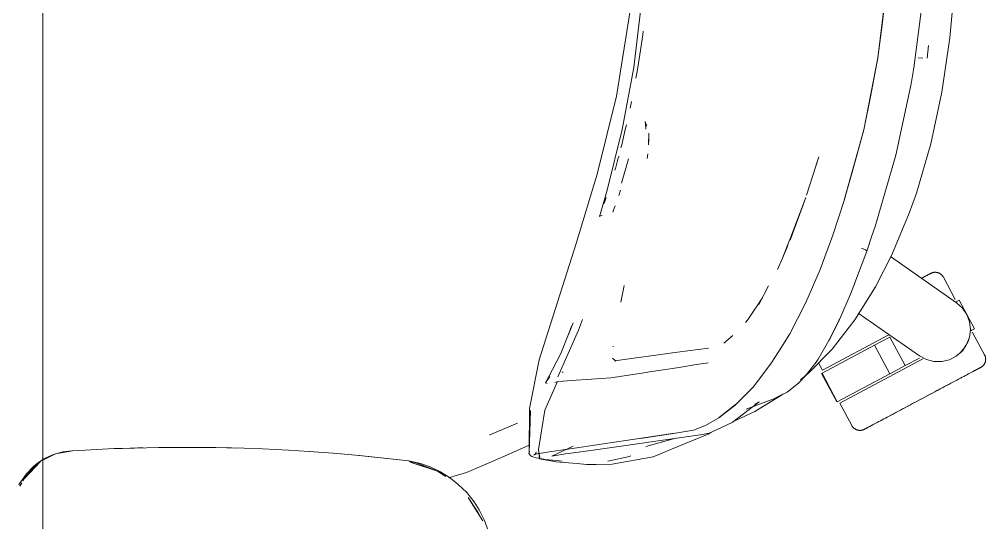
# Model space of a CAD drawing. Header units: millimetres. Extents: x 155927 to 326028, y -36033 to 97293.
# Drawn here: x 196290.3 to 196707.8, y 33265.7 to 33483.2 of the extents above; entities that cross this region are included whole.
import ezdxf

# ---------------------------------------------------------------- set-up
doc = ezdxf.new("R2010")
doc.units = ezdxf.units.MM
doc.header["$MEASUREMENT"] = 0
doc.layers.add('G-IMPT', color=8, linetype='CONTINUOUS', lineweight=9)
doc.layers.add('I-FURN', color=8, linetype='CONTINUOUS', lineweight=9)

msp = doc.modelspace()

# ---------------------------------------------------------------- linework, layer by layer
at = {"layer": 'G-IMPT'}
for p, q in [((196692.4, 33475.13), (196694.66, 33500.7)), ((196665.1, 33498.07), (196661.31, 33466.52)), ((196665.14, 33498.03), (196661.31, 33466.44)), ((196665.1, 33498.07), (196663.26, 33481.99)), ((196680.66, 33492.33), (196676.85, 33462.16)), ((196548.35, 33449.94), (196554.35, 33487.86)), ((196555.75, 33462.3), (196559.05, 33489.21)), ((196661.31, 33466.52), (196663.26, 33481.99)), ((196559.66, 33476.45), (196559.85, 33478.11)), ((196558.37, 33467.92), (196559.66, 33476.45)), ((196688.91, 33451.71), (196692.4, 33475.13)), ((196682.5, 33466.43), (196683.15, 33471.85)), ((196558.37, 33467.92), (196557.52, 33462.3)), ((196655.14, 33435.39), (196661.31, 33466.52)), ((196655.14, 33435.39), (196661.31, 33466.44)), ((196661.31, 33466.52), (196658.21, 33450.41)), ((196678.64, 33466.47), (196680.73, 33466.4)), ((196680.73, 33466.4), (196680.62, 33466.4)), ((196550.82, 33435.63), (196555.75, 33462.3)), ((196556.72, 33457.77), (196557.27, 33460.67)), ((196557.52, 33462.3), (196557.27, 33460.67)), ((196676.85, 33462.16), (196675.66, 33455.24)), ((196669, 33424.45), (196675.66, 33455.24)), ((196548.35, 33449.94), (196540.04, 33416.26)), ((196655.14, 33435.39), (196658.21, 33450.41)), ((196684.09, 33429.35), (196688.91, 33451.71)), ((196554.79, 33447.66), (196554.25, 33444.85)), ((196550.82, 33435.63), (196544.27, 33409.31)), ((196550.58, 33428.89), (196552.14, 33435.64)), ((196552.59, 33437.62), (196552.14, 33435.64)), ((196560.92, 33437.99), (196560.7, 33439.03)), ((196560.7, 33439.03), (196561.39, 33437.08)), ((196560.92, 33437.99), (196560.95, 33435.68)), ((196560.96, 33435.82), (196560.95, 33435.68)), ((196562.24, 33433.98), (196562.15, 33428.92)), ((196562.24, 33433.98), (196562.23, 33431.19)), ((196655.14, 33435.39), (196646.71, 33404.98)), ((196655.14, 33435.39), (196646.75, 33404.89)), ((196650.48, 33418.14), (196655.14, 33435.39)), ((196550.58, 33428.89), (196550.25, 33427.6)), ((196562.15, 33428.92), (196562.23, 33431.19)), ((196677.92, 33408.11), (196684.09, 33429.35)), ((196548.96, 33422.73), (196549.28, 33423.87)), ((196549.28, 33423.87), (196549.33, 33424.05)), ((196561.84, 33425.13), (196561.63, 33423.03)), ((196635.69, 33423.7), (196630.44, 33407.22)), ((196635.69, 33423.7), (196634.61, 33420.27)), ((196669, 33424.45), (196660.05, 33393.62)), ((196548.96, 33422.73), (196547.85, 33418.74)), ((196550.55, 33412.41), (196553.48, 33422.88)), ((196530.86, 33386.29), (196540.04, 33416.26)), ((196547.85, 33418.74), (196547.64, 33418.05)), ((196650.48, 33418.14), (196646.71, 33404.98)), ((196544.27, 33409.31), (196541.2, 33398.88)), ((196550.11, 33409.32), (196549.38, 33407.1)), ((196677.92, 33408.11), (196674.84, 33399.37)), ((196543.11, 33404.11), (196542.87, 33403.45)), ((196543.11, 33404.11), (196543.85, 33406.21)), ((196547.39, 33401.56), (196547.77, 33402.57)), ((196630.16, 33406.23), (196623.34, 33387.82)), ((196630.16, 33406.23), (196623.45, 33388.78)), ((196646.75, 33404.89), (196641.75, 33389.97)), ((196541, 33398.09), (196541.06, 33398.31)), ((196541.09, 33397.85), (196541, 33398.09)), ((196541.06, 33398.31), (196541.13, 33398.61)), ((196541.13, 33398.61), (196541.2, 33398.88)), ((196542.09, 33398.63), (196541.48, 33398.24)), ((196542.09, 33398.63), (196541.88, 33398.48)), ((196547.39, 33401.56), (196546.78, 33399.9)), ((196674.84, 33399.37), (196667.33, 33381.4)), ((196636.29, 33375.09), (196641.75, 33389.97)), ((196656.45, 33383.08), (196658.86, 33390.02)), ((196660.05, 33393.62), (196658.86, 33390.02)), ((196530.86, 33386.29), (196514.87, 33336.04)), ((196620.06, 33379.97), (196622.78, 33387.05)), ((196620.06, 33379.97), (196622.37, 33385.42)), ((196623.45, 33388.78), (196622.78, 33387.05)), ((196650.92, 33368.12), (196656.49, 33383.09)), ((196655.22, 33383.87), (196654.17, 33384.29)), ((196654.17, 33384.29), (196654.76, 33384.07)), ((196655.22, 33383.87), (196654.76, 33384.07)), ((196655.22, 33383.87), (196655.87, 33383.59)), ((196655.22, 33383.87), (196656.05, 33383.49)), ((196655.87, 33383.59), (196656.05, 33383.49)), ((196656.45, 33383.22), (196656.05, 33383.49)), ((196656.05, 33383.49), (196656.44, 33383.26)), ((196656.45, 33383.22), (196656.44, 33383.26)), ((196656.49, 33383.09), (196656.45, 33383.22)), ((196656.45, 33383.22), (196656.45, 33383.08)), ((196660.24, 33367.62), (196667.33, 33381.4)), ((196617.86, 33375.13), (196620.06, 33379.97)), ((196636.29, 33375.09), (196630.11, 33360.87)), ((196551.58, 33368.17), (196550.16, 33360.92)), ((196613.99, 33368.08), (196609.8, 33359.98)), ((196649.44, 33364.44), (196650.92, 33368.12)), ((196651.26, 33353.33), (196660.24, 33367.62)), ((196611.31, 33362.75), (196608.75, 33359)), ((196611.31, 33362.75), (196609.8, 33359.98)), ((196626.72, 33354.14), (196630.11, 33360.87)), ((196644.67, 33353.48), (196649.44, 33364.44)), ((196608.35, 33358.42), (196604.86, 33353.28)), ((196608.75, 33359), (196608.35, 33358.42)), ((196529.56, 33352.13), (196527.54, 33347.02)), ((196527.55, 33347.23), (196529.56, 33352.13)), ((196533.59, 33353.45), (196531.84, 33348.87)), ((196604.86, 33353.28), (196604.11, 33352.18)), ((196626.72, 33354.14), (196623.15, 33347.35)), ((196644.67, 33353.48), (196640.14, 33344.43)), ((196644.45, 33353.04), (196640.14, 33344.43)), ((196644.67, 33353.48), (196640.45, 33345.03)), ((196651.26, 33353.33), (196641.46, 33340.73)), ((196644.45, 33353.04), (196644.67, 33353.48)), ((196531.84, 33348.87), (196522.92, 33328.71)), ((196527.54, 33347.02), (196528.94, 33350.56)), ((196524.29, 33338.76), (196527.55, 33347.23)), ((196598.59, 33346.65), (196594.68, 33343.31)), ((196619.39, 33341.12), (196623.15, 33347.35)), ((196640.14, 33344.43), (196635.41, 33336.43)), ((196640.14, 33344.43), (196640.45, 33345.03)), ((196546.9, 33341.7), (196546.94, 33342.05)), ((196574.73, 33339.37), (196588.09, 33341.15)), ((196588.09, 33341.15), (196587.62, 33341.01)), ((196619.39, 33341.12), (196615.5, 33335.02)), ((196631.5, 33330.43), (196641.46, 33340.73)), ((196514.87, 33336.04), (196510.67, 33315.09)), ((196524.29, 33338.76), (196519.01, 33328.65)), ((196546.55, 33336.75), (196548.11, 33335.51)), ((196574.73, 33339.37), (196547.4, 33335.64)), ((196547.4, 33335.64), (196547.66, 33335.59)), ((196547.9, 33335.55), (196547.66, 33335.59)), ((196634.54, 33335.14), (196635.41, 33336.43)), ((196562.65, 33330.83), (196574.43, 33332.69)), ((196576.09, 33332.96), (196574.43, 33332.69)), ((196582.92, 33334.02), (196576.09, 33332.96)), ((196582.92, 33334.02), (196588, 33334.76)), ((196607.31, 33324.33), (196615.33, 33334.77)), ((196615.33, 33334.77), (196615.5, 33335.02)), ((196629.83, 33329.01), (196634.54, 33335.14)), ((196517.66, 33326.2), (196519.5, 33328.9)), ((196517.66, 33326.2), (196519.01, 33328.65)), ((196525.3, 33330.88), (196524.86, 33330.61)), ((196528.72, 33327.11), (196525.31, 33326.86)), ((196528.72, 33327.11), (196537.56, 33327.74)), ((196545.81, 33328.36), (196537.56, 33327.74)), ((196545.89, 33328.37), (196545.81, 33328.36)), ((196545.89, 33328.37), (196561.1, 33330.58)), ((196561.1, 33330.58), (196562.65, 33330.83)), ((196629.83, 33329.01), (196626.93, 33325.99)), ((196627.82, 33327.43), (196631.5, 33330.43)), ((196517.3, 33314.39), (196522.89, 33326.68)), ((196517.66, 33326.2), (196517.63, 33326.36)), ((196517.69, 33326.07), (196517.66, 33326.2)), ((196518.38, 33325.92), (196517.69, 33326.07)), ((196521.64, 33326.23), (196522.42, 33326.51)), ((196522.48, 33326.53), (196522.42, 33326.51)), ((196524.94, 33326.81), (196522.48, 33326.53)), ((196524.94, 33326.81), (196525.31, 33326.86)), ((196599.58, 33316.43), (196607.31, 33324.33)), ((196622.07, 33322.13), (196626.93, 33325.99)), ((196604.36, 33314.76), (196616.27, 33319.27)), ((196619.58, 33320.82), (196608.13, 33313.7)), ((196618.5, 33320.34), (196616.27, 33319.27)), ((196620.93, 33321.51), (196618.5, 33320.34)), ((196619.58, 33320.82), (196620.34, 33321.32)), ((196620.93, 33321.51), (196622.07, 33322.13)), ((196510.67, 33315.09), (196510.63, 33296.22)), ((196517.3, 33314.39), (196514.59, 33297.34)), ((196599.58, 33316.43), (196592.61, 33311.01)), ((196592.84, 33311.34), (196599.79, 33316.74)), ((196599.79, 33316.74), (196596.21, 33313.93)), ((196610.02, 33317.99), (196598.37, 33309.07)), ((196610.02, 33317.99), (196608.07, 33316.87)), ((196511.11, 33314.2), (196510.53, 33295.76)), ((196511.11, 33314.2), (196510.63, 33296.22)), ((196592.61, 33311.01), (196586.78, 33307.72)), ((196592.84, 33311.34), (196596.21, 33313.93)), ((196608.13, 33313.7), (196599.5, 33309.72)), ((196505.53, 33308.66), (196493.67, 33303.73)), ((196586.36, 33307.51), (196581.57, 33305.76)), ((196586.36, 33307.51), (196586.78, 33307.72)), ((196598.37, 33309.07), (196591.79, 33306.01)), ((196493.41, 33303.63), (196493.67, 33303.73)), ((196558.13, 33302.06), (196527.25, 33297.51)), ((196538.22, 33297.12), (196585.43, 33303.79)), ((196558.13, 33302.06), (196573.32, 33304.39)), ((196558.73, 33302.16), (196573.89, 33304.46)), ((196558.73, 33302.16), (196573.32, 33304.39)), ((196561.01, 33298.67), (196573.96, 33302.17)), ((196561.01, 33298.67), (196572.9, 33302.02)), ((196587.87, 33303.95), (196571.42, 33297.16)), ((196581.57, 33305.76), (196573.89, 33304.46)), ((196585.43, 33303.79), (196588.43, 33304.44)), ((196589.04, 33304.73), (196587.87, 33303.95)), ((196591.79, 33306.01), (196588.43, 33304.44)), ((196318.72, 33297.09), (196331.28, 33297.71)), ((196334.82, 33297.83), (196331.28, 33297.71)), ((196350.49, 33298.21), (196334.82, 33297.83)), ((196338.22, 33297.89), (196341.55, 33298.03)), ((196343.77, 33298.04), (196341.55, 33298.03)), ((196350.49, 33298.21), (196355, 33298.26)), ((196355, 33298.26), (196369.72, 33298.26)), ((196375.19, 33298.18), (196369.72, 33298.26)), ((196375.19, 33298.18), (196387.49, 33297.89)), ((196381.97, 33298.05), (196379.89, 33298.05)), ((196383.62, 33297.97), (196381.97, 33298.05)), ((196395.37, 33297.59), (196387.49, 33297.89)), ((196502.47, 33295.63), (196510.64, 33299.19)), ((196529.56, 33298.85), (196520.37, 33294.49)), ((196300.77, 33293.26), (196305.09, 33295.24)), ((196301.67, 33293.34), (196305.93, 33295.44)), ((196309.04, 33296.31), (196305.09, 33295.24)), ((196305.93, 33295.44), (196313.28, 33296.81)), ((196313.05, 33296.81), (196309.04, 33296.31)), ((196318.72, 33297.09), (196313.05, 33296.81)), ((196395.37, 33297.59), (196406.68, 33297.06)), ((196415.55, 33296.49), (196406.68, 33297.06)), ((196415.55, 33296.49), (196425.84, 33295.77)), ((196417.59, 33296.36), (196415.69, 33296.45)), ((196417.59, 33296.36), (196419.01, 33296.22)), ((196437.24, 33294.78), (196425.84, 33295.77)), ((196458.67, 33292.43), (196435.72, 33294.88)), ((196435.72, 33294.88), (196455.86, 33292.76)), ((196458.67, 33292.43), (196437.24, 33294.78)), ((196494.63, 33292.21), (196502.47, 33295.63)), ((196510.5, 33295.64), (196510.69, 33296.5)), ((196510.5, 33295.64), (196510.89, 33295.07)), ((196510.53, 33295.76), (196510.63, 33296.22)), ((196510.63, 33296.22), (196510.66, 33296.39)), ((196510.69, 33296.5), (196510.66, 33296.39)), ((196511.27, 33294.57), (196510.89, 33295.07)), ((196511.27, 33294.57), (196511.81, 33294.25)), ((196513.67, 33293.7), (196511.81, 33294.25)), ((196513.75, 33295.46), (196512.66, 33294.9)), ((196513.16, 33295.29), (196512.66, 33294.9)), ((196513.13, 33295.29), (196519.4, 33296.4)), ((196513.75, 33295.46), (196513.13, 33295.29)), ((196513.48, 33295.83), (196513.16, 33295.29)), ((196513.48, 33295.83), (196513.56, 33296.33)), ((196516.95, 33293.17), (196513.67, 33293.7)), ((196515.27, 33293.76), (196514.59, 33297.34)), ((196515.27, 33293.76), (196514.65, 33297.3)), ((196514.65, 33297.3), (196515.04, 33293.35)), ((196527.25, 33297.51), (196519.4, 33296.4)), ((196520.37, 33294.49), (196521.24, 33294.63)), ((196521.24, 33294.63), (196526.26, 33295.46)), ((196526.26, 33295.46), (196527.55, 33295.68)), ((196538.22, 33297.12), (196527.55, 33295.68)), ((196544.63, 33292.35), (196553.94, 33294.39)), ((196546.5, 33290.94), (196564.19, 33294.17)), ((196553.94, 33294.39), (196554.51, 33294.54)), ((196564.19, 33294.17), (196568.05, 33295.77)), ((196571.42, 33297.16), (196568.05, 33295.77)), ((196292.53, 33284.84), (196299.44, 33292.23)), ((196296.22, 33289.92), (196293.36, 33286.87)), ((196293.73, 33286.93), (196299.44, 33292.23)), ((196294.44, 33287.03), (196297.03, 33290)), ((196296.22, 33289.92), (196297.55, 33291.05)), ((196299.44, 33292.23), (196297.03, 33290)), ((196300.4, 33293.01), (196297.55, 33291.05)), ((196301.67, 33293.34), (196300.4, 33292.71)), ((196458.67, 33292.43), (196455.86, 33292.76)), ((196458.67, 33292.43), (196463.63, 33291.27)), ((196458.75, 33292.21), (196461.8, 33291.63)), ((196471.02, 33288.03), (196459.17, 33291.84)), ((196468.32, 33288.93), (196459.17, 33291.84)), ((196461.8, 33291.63), (196469.99, 33288.43)), ((196467.77, 33289.82), (196463.63, 33291.27)), ((196472.35, 33287.63), (196467.77, 33289.82)), ((196483.51, 33287.35), (196494.63, 33292.21)), ((196517.36, 33292.91), (196515.04, 33293.35)), ((196516.95, 33293.17), (196517.56, 33293.09)), ((196517.36, 33292.91), (196521.61, 33292.1)), ((196522.25, 33292.57), (196517.56, 33293.09)), ((196522.08, 33292.05), (196521.61, 33292.1)), ((196531.4, 33291.25), (196522.08, 33292.05)), ((196522.25, 33292.57), (196524.84, 33292.36)), ((196531.4, 33291.25), (196535.36, 33290.91)), ((196535.36, 33290.91), (196539.53, 33290.91)), ((196546.5, 33290.94), (196539.53, 33290.91)), ((196293.36, 33286.87), (196290.91, 33283.42)), ((196291.84, 33283.78), (196293.73, 33286.93)), ((196292.53, 33284.84), (196293.81, 33286.31)), ((196471.02, 33288.03), (196468.32, 33288.93)), ((196471.02, 33288.03), (196474.6, 33285.61)), ((196472.35, 33287.63), (196476.67, 33284.9)), ((196483.51, 33287.35), (196475.69, 33285.09)), ((196290.11, 33282.05), (196290.91, 33283.42)), ((196290.51, 33281.55), (196291.37, 33282.99)), ((196479.98, 33282.28), (196476.67, 33284.9)), ((196483.59, 33278.73), (196479.98, 33282.28)), ((196483.59, 33278.73), (196486.77, 33274.76)), ((196490.63, 33266.6), (196484.31, 33276.55)), ((196488.47, 33270.28), (196484.31, 33276.55)), ((196489.04, 33271.21), (196486.77, 33274.76)), ((196490.63, 33266.6), (196488.47, 33270.28)), ((196491.28, 33266.7), (196489.04, 33271.21)), ((196491.28, 33266.7), (196492.99, 33261.93))]:
    msp.add_line(p, q, dxfattribs=at)
at = {"layer": 'I-FURN'}
for p, q in [((196300.4, 32807.61), (196300.4, 34207.61)), ((196300.4, 34207.61), (196300.4, 32807.61)), ((196666.7, 33380.72), (196695.29, 33360.71)), ((196683.12, 33372.9), (196682.83, 33372.74)), ((196682.97, 33372.82), (196683.25, 33372.96)), ((196683.38, 33373.04), (196683.12, 33372.9)), ((196683.25, 33372.96), (196683.49, 33373.09)), ((196683.6, 33373.15), (196683.38, 33373.04)), ((196683.49, 33373.09), (196683.69, 33373.2)), ((196683.78, 33373.25), (196683.6, 33373.15)), ((196683.69, 33373.2), (196683.85, 33373.29)), ((196683.92, 33373.32), (196683.78, 33373.25)), ((196683.85, 33373.29), (196683.97, 33373.35)), ((196684.02, 33373.38), (196683.92, 33373.32)), ((196683.97, 33373.35), (196684.05, 33373.39)), ((196684.08, 33373.41), (196684.02, 33373.38)), ((196684.05, 33373.39), (196684.1, 33373.42)), ((196684.1, 33373.42), (196684.08, 33373.41)), ((196684.1, 33373.42), (196684.25, 33373.49)), ((196684.1, 33373.42), (196684.1, 33373.42)), ((196684.25, 33373.49), (196684.39, 33373.56)), ((196684.39, 33373.56), (196684.54, 33373.62)), ((196684.54, 33373.62), (196684.69, 33373.68)), ((196684.69, 33373.68), (196684.85, 33373.72)), ((196684.85, 33373.72), (196685, 33373.77)), ((196685, 33373.77), (196685.16, 33373.8)), ((196685.16, 33373.8), (196685.32, 33373.83)), ((196685.32, 33373.83), (196685.48, 33373.86)), ((196685.48, 33373.86), (196685.64, 33373.88)), ((196685.64, 33373.88), (196685.8, 33373.89)), ((196685.8, 33373.89), (196685.96, 33373.89)), ((196685.96, 33373.89), (196686.12, 33373.89)), ((196686.12, 33373.89), (196686.28, 33373.88)), ((196686.28, 33373.88), (196686.44, 33373.87)), ((196686.44, 33373.87), (196686.6, 33373.85)), ((196686.6, 33373.85), (196686.76, 33373.82)), ((196686.76, 33373.82), (196686.92, 33373.78)), ((196686.92, 33373.78), (196687.07, 33373.74)), ((196687.07, 33373.74), (196687.23, 33373.7)), ((196687.23, 33373.7), (196687.38, 33373.64)), ((196687.38, 33373.64), (196687.53, 33373.59)), ((196687.53, 33373.59), (196687.68, 33373.52)), ((196687.68, 33373.52), (196687.82, 33373.45)), ((196687.82, 33373.45), (196687.97, 33373.38)), ((196687.97, 33373.38), (196688.1, 33373.29)), ((196688.1, 33373.29), (196688.24, 33373.21)), ((196688.24, 33373.21), (196688.37, 33373.11)), ((196688.37, 33373.11), (196688.5, 33373.02)), ((196688.5, 33373.02), (196688.62, 33372.91)), ((196688.62, 33372.91), (196688.74, 33372.81)), ((196679.97, 33371.22), (196680.5, 33371.51)), ((196680.78, 33371.65), (196680.26, 33371.38)), ((196680.5, 33371.51), (196681.01, 33371.77)), ((196681.26, 33371.91), (196680.78, 33371.65)), ((196681.01, 33371.77), (196681.47, 33372.02)), ((196681.71, 33372.15), (196681.26, 33371.91)), ((196681.47, 33372.02), (196681.9, 33372.25)), ((196682.12, 33372.36), (196681.71, 33372.15)), ((196681.9, 33372.25), (196682.29, 33372.46)), ((196682.49, 33372.56), (196682.12, 33372.36)), ((196682.29, 33372.46), (196682.65, 33372.65)), ((196682.83, 33372.74), (196682.49, 33372.56)), ((196682.65, 33372.65), (196682.97, 33372.82)), ((196688.74, 33372.81), (196688.86, 33372.69)), ((196688.86, 33372.69), (196688.97, 33372.58)), ((196688.97, 33372.58), (196689.08, 33372.46)), ((196689.08, 33372.46), (196689.18, 33372.33)), ((196689.18, 33372.33), (196689.27, 33372.2)), ((196689.27, 33372.2), (196689.37, 33372.07)), ((196689.37, 33372.07), (196689.45, 33371.93)), ((196689.45, 33371.93), (196689.53, 33371.79)), ((196689.53, 33371.79), (196689.55, 33371.75)), ((196694.7, 33362.07), (196689.55, 33371.75)), ((196695.06, 33361.12), (196696.45, 33361.86)), ((196695.14, 33361.17), (196695.06, 33361.12)), ((196695.29, 33360.71), (196697.8, 33358.45)), ((196703.02, 33349.5), (196696.45, 33361.86)), ((196679.24, 33337.78), (196652.81, 33356.29)), ((196697.8, 33358.45), (196699.7, 33355.66)), ((196699.7, 33355.66), (196700.88, 33352.5)), ((196700.88, 33352.5), (196701.26, 33349.15)), ((196701.26, 33349.15), (196700.83, 33345.8)), ((196701.23, 33349.52), (196701.63, 33348.76)), ((196703.02, 33349.5), (196701.63, 33348.76)), ((196701.63, 33348.76), (196701.72, 33348.81)), ((196701.84, 33347.74), (196702.21, 33347.94)), ((196707.36, 33338.25), (196702.21, 33347.94)), ((196637.31, 33331.55), (196666.01, 33346.81)), ((196659.84, 33342.4), (196666.48, 33345.93)), ((196673.05, 33333.57), (196666.48, 33345.93)), ((196700.83, 33345.8), (196699.61, 33342.66)), ((196637.13, 33330.32), (196659.84, 33342.4)), ((196666.41, 33330.03), (196659.84, 33342.4)), ((196697.68, 33339.89), (196695.14, 33337.67)), ((196696.84, 33339.03), (196699.14, 33341.82)), ((196699.61, 33342.66), (196697.68, 33339.89)), ((196644.82, 33317.42), (196680.67, 33336.49)), ((196679.18, 33336.83), (196673.05, 33333.57)), ((196682.22, 33336.19), (196679.24, 33337.78)), ((196685.49, 33335.36), (196682.22, 33336.19)), ((196688.86, 33335.34), (196685.49, 33335.36)), ((196692.14, 33336.13), (196688.86, 33335.34)), ((196695.14, 33337.67), (196692.14, 33336.13)), ((196695.42, 33337.88), (196696.84, 33339.03)), ((196707.36, 33338.25), (196707.44, 33338.11)), ((196707.44, 33338.11), (196707.5, 33337.96)), ((196707.5, 33337.96), (196707.56, 33337.81)), ((196707.56, 33337.81), (196707.62, 33337.66)), ((196707.62, 33337.66), (196707.67, 33337.51)), ((196707.69, 33335.28), (196707.64, 33335.13)), ((196707.67, 33337.51), (196707.71, 33337.35)), ((196707.73, 33335.44), (196707.69, 33335.28)), ((196707.71, 33337.35), (196707.75, 33337.2)), ((196707.76, 33335.6), (196707.73, 33335.44)), ((196707.75, 33337.2), (196707.78, 33337.04)), ((196707.79, 33335.75), (196707.76, 33335.6)), ((196707.78, 33337.04), (196707.8, 33336.88)), ((196707.81, 33335.91), (196707.79, 33335.75)), ((196707.8, 33336.88), (196707.82, 33336.72)), ((196707.83, 33336.08), (196707.81, 33335.91)), ((196707.82, 33336.72), (196707.83, 33336.56)), ((196707.83, 33336.56), (196707.84, 33336.4)), ((196707.84, 33336.4), (196707.83, 33336.24)), ((196707.83, 33336.24), (196707.83, 33336.08)), ((196635.63, 33334.71), (196637.31, 33331.55)), ((196673.05, 33333.57), (196666.41, 33330.03)), ((196702.1, 33330.89), (196702.6, 33331.16)), ((196702.86, 33331.29), (196702.37, 33331.04)), ((196702.6, 33331.16), (196703.07, 33331.4)), ((196703.3, 33331.53), (196702.86, 33331.29)), ((196703.07, 33331.4), (196703.5, 33331.63)), ((196703.71, 33331.75), (196703.3, 33331.53)), ((196703.5, 33331.63), (196703.89, 33331.84)), ((196704.09, 33331.95), (196703.71, 33331.75)), ((196703.89, 33331.84), (196704.24, 33332.03)), ((196704.42, 33332.13), (196704.09, 33331.95)), ((196704.24, 33332.03), (196704.56, 33332.2)), ((196704.72, 33332.28), (196704.42, 33332.13)), ((196704.56, 33332.2), (196704.84, 33332.35)), ((196704.98, 33332.42), (196704.72, 33332.28)), ((196704.84, 33332.35), (196705.08, 33332.48)), ((196705.2, 33332.54), (196704.98, 33332.42)), ((196705.08, 33332.48), (196705.28, 33332.58)), ((196705.38, 33332.63), (196705.2, 33332.54)), ((196705.28, 33332.58), (196705.45, 33332.67)), ((196705.52, 33332.71), (196705.38, 33332.63)), ((196705.45, 33332.67), (196705.57, 33332.73)), ((196705.62, 33332.76), (196705.52, 33332.71)), ((196705.57, 33332.73), (196705.65, 33332.78)), ((196705.68, 33332.79), (196705.62, 33332.76)), ((196705.65, 33332.78), (196705.69, 33332.8)), ((196705.7, 33332.8), (196705.68, 33332.79)), ((196705.69, 33332.8), (196705.7, 33332.8)), ((196705.74, 33332.82), (196705.7, 33332.8)), ((196705.88, 33332.9), (196705.74, 33332.82)), ((196706.01, 33332.99), (196705.88, 33332.9)), ((196706.15, 33333.08), (196706.01, 33332.99)), ((196706.27, 33333.18), (196706.15, 33333.08)), ((196706.4, 33333.28), (196706.27, 33333.18)), ((196706.52, 33333.38), (196706.4, 33333.28)), ((196706.64, 33333.5), (196706.52, 33333.38)), ((196706.75, 33333.61), (196706.64, 33333.5)), ((196706.86, 33333.73), (196706.75, 33333.61)), ((196706.96, 33333.86), (196706.86, 33333.73)), ((196707.06, 33333.98), (196706.96, 33333.86)), ((196707.15, 33334.12), (196707.06, 33333.98)), ((196707.24, 33334.25), (196707.15, 33334.12)), ((196707.32, 33334.39), (196707.24, 33334.25)), ((196707.4, 33334.53), (196707.32, 33334.39)), ((196707.47, 33334.68), (196707.4, 33334.53)), ((196707.53, 33334.83), (196707.47, 33334.68)), ((196707.59, 33334.98), (196707.53, 33334.83)), ((196707.64, 33335.13), (196707.59, 33334.98)), ((196636.96, 33330.23), (196643.53, 33317.87)), ((196643.7, 33317.96), (196637.13, 33330.32)), ((196666.41, 33330.03), (196643.7, 33317.96)), ((196694.53, 33326.87), (196695.35, 33327.3)), ((196695.35, 33327.3), (196696.15, 33327.73)), ((196696.15, 33327.73), (196696.93, 33328.14)), ((196696.93, 33328.14), (196697.68, 33328.54)), ((196697.68, 33328.54), (196698.4, 33328.92)), ((196698.4, 33328.92), (196699.1, 33329.29)), ((196699.1, 33329.29), (196699.76, 33329.65)), ((196699.76, 33329.65), (196700.39, 33329.98)), ((196700.39, 33329.98), (196701, 33330.3)), ((196701.31, 33330.47), (196700.72, 33330.16)), ((196701, 33330.3), (196701.56, 33330.61)), ((196701.86, 33330.76), (196701.31, 33330.47)), ((196701.56, 33330.61), (196702.1, 33330.89)), ((196702.37, 33331.04), (196701.86, 33330.76)), ((196686.8, 33322.76), (196685.82, 33322.23)), ((196686.27, 33322.47), (196687.25, 33322.99)), ((196687.77, 33323.27), (196686.8, 33322.76)), ((196687.25, 33322.99), (196688.21, 33323.51)), ((196688.72, 33323.78), (196687.77, 33323.27)), ((196688.21, 33323.51), (196689.16, 33324.01)), ((196689.67, 33324.28), (196688.72, 33323.78)), ((196689.16, 33324.01), (196690.1, 33324.51)), ((196690.6, 33324.78), (196689.67, 33324.28)), ((196690.1, 33324.51), (196691.02, 33325)), ((196691.51, 33325.26), (196690.6, 33324.78)), ((196691.02, 33325), (196691.93, 33325.48)), ((196691.93, 33325.48), (196692.81, 33325.95)), ((196692.81, 33325.95), (196693.68, 33326.42)), ((196693.68, 33326.42), (196694.53, 33326.87)), ((196678.28, 33318.23), (196679.28, 33318.76)), ((196679.83, 33319.05), (196678.82, 33318.51)), ((196679.28, 33318.76), (196680.29, 33319.29)), ((196680.83, 33319.58), (196679.83, 33319.05)), ((196680.29, 33319.29), (196681.29, 33319.83)), ((196681.84, 33320.12), (196680.83, 33319.58)), ((196681.29, 33319.83), (196682.3, 33320.36)), ((196682.84, 33320.65), (196681.84, 33320.12)), ((196682.3, 33320.36), (196683.3, 33320.89)), ((196683.84, 33321.18), (196682.84, 33320.65)), ((196683.3, 33320.89), (196684.3, 33321.42)), ((196684.83, 33321.71), (196683.84, 33321.18)), ((196684.3, 33321.42), (196685.29, 33321.95)), ((196685.82, 33322.23), (196684.83, 33321.71)), ((196685.29, 33321.95), (196686.27, 33322.47)), ((196644.82, 33317.42), (196649.97, 33307.74)), ((196670.52, 33314.1), (196671.45, 33314.59)), ((196671.96, 33314.86), (196671.02, 33314.37)), ((196671.45, 33314.59), (196672.4, 33315.1)), ((196672.91, 33315.37), (196671.96, 33314.86)), ((196672.4, 33315.1), (196673.35, 33315.61)), ((196673.87, 33315.88), (196672.91, 33315.37)), ((196673.35, 33315.61), (196674.32, 33316.12)), ((196674.85, 33316.4), (196673.87, 33315.88)), ((196674.32, 33316.12), (196675.3, 33316.64)), ((196675.83, 33316.92), (196674.85, 33316.4)), ((196675.3, 33316.64), (196676.29, 33317.17)), ((196676.82, 33317.45), (196675.83, 33316.92)), ((196676.29, 33317.17), (196677.28, 33317.69)), ((196677.82, 33317.98), (196676.82, 33317.45)), ((196677.28, 33317.69), (196678.28, 33318.23)), ((196678.82, 33318.51), (196677.82, 33317.98)), ((196663.05, 33310.13), (196663.78, 33310.52)), ((196663.78, 33310.52), (196664.54, 33310.92)), ((196664.54, 33310.92), (196665.33, 33311.34)), ((196665.33, 33311.34), (196666.14, 33311.77)), ((196666.14, 33311.77), (196666.98, 33312.22)), ((196667.44, 33312.46), (196666.59, 33312.01)), ((196666.98, 33312.22), (196667.83, 33312.67)), ((196668.31, 33312.92), (196667.44, 33312.46)), ((196667.83, 33312.67), (196668.71, 33313.14)), ((196669.19, 33313.39), (196668.31, 33312.92)), ((196668.71, 33313.14), (196669.61, 33313.61)), ((196670.1, 33313.88), (196669.19, 33313.39)), ((196669.61, 33313.61), (196670.52, 33314.1)), ((196671.02, 33314.37), (196670.1, 33313.88)), ((196649.99, 33307.7), (196649.97, 33307.74)), ((196650.07, 33307.56), (196649.99, 33307.7)), ((196650.16, 33307.42), (196650.07, 33307.56)), ((196650.25, 33307.29), (196650.16, 33307.42)), ((196650.35, 33307.16), (196650.25, 33307.29)), ((196650.45, 33307.04), (196650.35, 33307.16)), ((196650.55, 33306.91), (196650.45, 33307.04)), ((196650.66, 33306.8), (196650.55, 33306.91)), ((196650.78, 33306.69), (196650.66, 33306.8)), ((196650.9, 33306.58), (196650.78, 33306.69)), ((196651.02, 33306.48), (196650.9, 33306.58)), ((196651.15, 33306.38), (196651.02, 33306.48)), ((196651.28, 33306.28), (196651.15, 33306.38)), ((196651.42, 33306.2), (196651.28, 33306.28)), ((196651.56, 33306.12), (196651.42, 33306.2)), ((196651.7, 33306.04), (196651.56, 33306.12)), ((196651.85, 33305.97), (196651.7, 33306.04)), ((196655.42, 33306.07), (196655.28, 33306)), ((196655.43, 33306.08), (196655.42, 33306.07)), ((196655.42, 33306.07), (196655.44, 33306.08)), ((196655.47, 33306.1), (196655.43, 33306.08)), ((196655.44, 33306.08), (196655.5, 33306.12)), ((196655.55, 33306.14), (196655.47, 33306.1)), ((196655.5, 33306.12), (196655.6, 33306.17)), ((196655.67, 33306.21), (196655.55, 33306.14)), ((196655.6, 33306.17), (196655.74, 33306.24)), ((196655.84, 33306.29), (196655.67, 33306.21)), ((196655.74, 33306.24), (196655.92, 33306.34)), ((196656.04, 33306.4), (196655.84, 33306.29)), ((196655.92, 33306.34), (196656.14, 33306.46)), ((196656.28, 33306.53), (196656.04, 33306.4)), ((196656.14, 33306.46), (196656.4, 33306.59)), ((196656.56, 33306.68), (196656.28, 33306.53)), ((196656.4, 33306.59), (196656.7, 33306.75)), ((196656.88, 33306.84), (196656.56, 33306.68)), ((196656.7, 33306.75), (196657.03, 33306.93)), ((196657.23, 33307.03), (196656.88, 33306.84)), ((196657.03, 33306.93), (196657.41, 33307.13)), ((196657.62, 33307.24), (196657.23, 33307.03)), ((196657.41, 33307.13), (196657.82, 33307.35)), ((196658.05, 33307.47), (196657.62, 33307.24)), ((196657.82, 33307.35), (196658.26, 33307.58)), ((196658.52, 33307.72), (196658.05, 33307.47)), ((196658.26, 33307.58), (196658.75, 33307.84)), ((196659.02, 33307.99), (196658.52, 33307.72)), ((196658.75, 33307.84), (196659.26, 33308.11)), ((196659.56, 33308.27), (196659.02, 33307.99)), ((196659.26, 33308.11), (196659.81, 33308.41)), ((196660.12, 33308.57), (196659.56, 33308.27)), ((196659.81, 33308.41), (196660.4, 33308.72)), ((196660.4, 33308.72), (196661.01, 33309.05)), ((196661.01, 33309.05), (196661.66, 33309.39)), ((196661.66, 33309.39), (196662.34, 33309.75)), ((196662.34, 33309.75), (196663.05, 33310.13)), ((196651.99, 33305.91), (196651.85, 33305.97)), ((196652.14, 33305.85), (196651.99, 33305.91)), ((196652.3, 33305.79), (196652.14, 33305.85)), ((196652.45, 33305.75), (196652.3, 33305.79)), ((196652.61, 33305.71), (196652.45, 33305.75)), ((196652.76, 33305.67), (196652.61, 33305.71)), ((196652.92, 33305.65), (196652.76, 33305.67)), ((196653.08, 33305.63), (196652.92, 33305.65)), ((196653.24, 33305.61), (196653.08, 33305.63)), ((196653.4, 33305.6), (196653.24, 33305.61)), ((196653.57, 33305.6), (196653.4, 33305.6)), ((196653.73, 33305.61), (196653.57, 33305.6)), ((196653.89, 33305.62), (196653.73, 33305.61)), ((196654.05, 33305.63), (196653.89, 33305.62)), ((196654.21, 33305.66), (196654.05, 33305.63)), ((196654.37, 33305.69), (196654.21, 33305.66)), ((196654.52, 33305.72), (196654.37, 33305.69)), ((196654.68, 33305.77), (196654.52, 33305.72)), ((196654.83, 33305.82), (196654.68, 33305.77)), ((196654.98, 33305.87), (196654.83, 33305.82)), ((196655.13, 33305.93), (196654.98, 33305.87)), ((196655.28, 33306), (196655.13, 33305.93))]:
    msp.add_line(p, q, dxfattribs=at)
for points in [[(196701.23, 33349.52), (196701.24, 33349.29), (196701.24, 33348.75), (196701.2, 33348.08), (196701.16, 33347.71)], [(196698.29, 33340.61), (196697.96, 33340.19), (196697.62, 33339.76), (196697.19, 33339.37)]]:
    msp.add_open_spline(points, degree=3, dxfattribs=at)
msp.add_open_spline([(196700.63, 33345.1), (196700.49, 33344.63), (196700.27, 33344), (196699.97, 33343.37), (196699.89, 33343.21)], degree=3, knots=[-0.6, -0.6, -0.6, -0.6, -0.5, -0.4680239, -0.4680239, -0.4680239, -0.4680239], dxfattribs=at)

doc.saveas('drawing.dxf')
